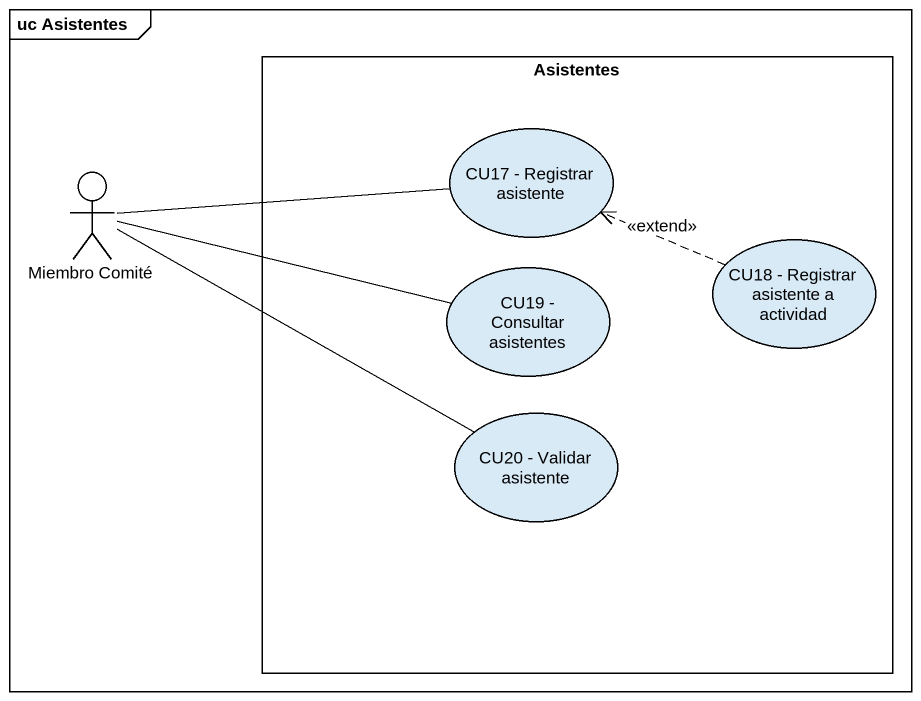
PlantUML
@startuml
mainframe uc Asistentes
rectangle Asistentes {
  usecase "CU17 - Registrar asistente" as CU17_Registrar_asistente
  usecase "CU18 - Registrar asistente a actividad" as CU18_Registrar_asistente_a
  usecase "CU19 - Consultar asistentes" as CU19_Consultar_asistentes
  usecase "CU20 - Validar asistente" as CU20_Validar_asistente
}
actor "Miembro Comité" as Miembro_Comité
Miembro_Comité -right- CU17_Registrar_asistente
Miembro_Comité -right- CU19_Consultar_asistentes
Miembro_Comité -right- CU20_Validar_asistente
CU18_Registrar_asistente_a .left.> CU17_Registrar_asistente : <<extend>>
@enduml
